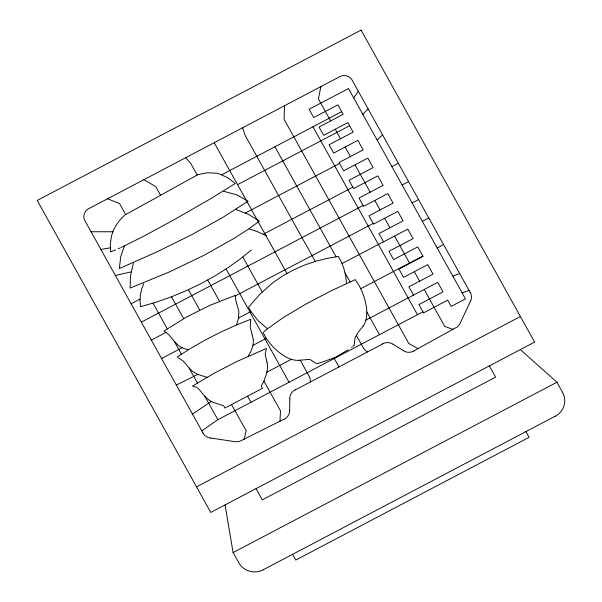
<?xml version="1.0" encoding="UTF-8"?>
<svg xmlns="http://www.w3.org/2000/svg" width="602" height="602" viewBox="0 0 602 602"><rect width="100%" height="100%" fill="white"/><g stroke="black" fill="none" stroke-linecap="round" stroke-linejoin="round"><path stroke-width="0.9" d="M289.615 410.451L289.863 398.554M143.652 283.708L141.598 289.329L140.379 295.063L140.025 300.857L140.492 306.711L156.129 302.181L171.495 296.786L186.695 290.488L200.338 283.948L214.673 276.07L227.428 268.086L239.664 259.424L251.455 249.98M284.528 105.711L284.069 119.264L408.758 343.426L417.969 348.641M279.953 421.234L280.509 410.888L263.917 381.058L266.551 373.729A35.556 33.908 -13.6 0 0 266.882 372.277L266.927 372.036M190.623 369.666L183.151 361.004L177.221 356.956L190.653 348.377L206.027 339.596L221.318 331.815L236.533 324.952L238.497 318.052L238.851 311.986A20.453 19.505 -13.6 0 0 238.753 311.008L235.811 300.217L235.141 295.447L209.586 305.462L186.221 317.216L164.007 331.04L168.793 334.652L173.399 340.28M238.497 318.052L250.966 311.475L258.235 320.776L267.469 328.752L283.813 317.231L305.921 304.078L330.664 291.052L355.285 279.621L359.266 285.732L362.494 292.542L365.098 300.345L366.535 307.75A44.239 42.193 -13.6 0 1 366.814 311.941L379.441 334.704M320.866 86.598L318.413 98.954L330.626 120.942M244.164 439.377L246.188 430.829L231.552 404.567M133.351 263.27L130.476 276.032L130.122 288.087L169.011 272.096L203.754 255.444L234.456 238.159L248.363 229.151L259.372 221.145L249.032 214.651L236.029 209.519M120.979 247.55L143.84 236.172L175.957 218.669L211.031 198.487L235.262 183.49L227.722 177.68L219.354 173.94A30.258 28.858 -13.6 0 0 216.201 173.18L207.223 172.782L197.847 174.648L124.659 215.147L120.061 219.873L116.374 224.839L113.552 230.062L111.596 235.668L110.339 243.569L110.58 251.929L115.546 249.905M124.373 246.158L120.724 256.61L119.369 268.56L157.739 251.501L192.249 234.419L222.973 217.314L248.122 201.166L236.812 194.837L223.726 191.316M263.917 381.058L261.313 386.078L262.404 388.343L224.877 408.081L223.786 405.816L212.687 402.166A30.559 29.144 -13.6 0 1 211.355 401.459L211.167 401.353A27.301 26.037 -13.6 0 1 204.815 396.289L198.923 389.185A12.025 11.468 -13.6 0 0 196.402 387.236L192.467 386.078L214.139 373.27L236.518 361.651L266.4 348.453L265.271 353.833A12.341 11.769 -13.6 0 0 265.301 354.774L266.445 360.094M470.463 301.166L459.943 323.725L457.64 326.72L413.95 350.831M363.307 325.945L358.22 332.251L355.27 337.361A13.763 13.124 -13.6 0 0 355.022 338.008L354.202 345.45M248.242 356.173L250.899 351.327L252.614 346.624A25.495 24.313 -13.6 0 0 252.9 345.42L266.332 338.369C271.404 346.03 278.259 352.606 286.274 357.137A29.927 28.542 -13.6 0 0 291.323 359.304L291.383 359.311A20.972 20.001 -13.6 0 0 298.788 360.342M353.728 97.975L358.273 91.195M362.833 114.342L368.131 108.917M346.496 283.512L345.774 276.438L344.224 269.658L341.763 262.863L338.497 256.422L327.044 258.408L316.336 261.102L304.627 265.053L293.34 270.005L282.616 275.957L272.917 282.684L260.169 293.934L248.521 307.276L250.966 311.475M377.1 139.995L382.571 134.893M267.469 328.752L263.104 332.537L266.332 338.369M353.758 345.781L353.096 346.263M352.223 346.887L351.583 347.346M192.474 414.078L211.302 401.429M201.813 430.859L217.849 419.699L422.943 311.821M348.122 349.785L335.57 357.272L320.317 362.78L316.584 363.676L310.316 359.695A10.053 9.594 -13.6 0 0 308.788 359.424L298.788 360.305M437.21 248.062L443.531 244.48M221.739 174.746L341.68 111.663M237.557 184.656L349.611 125.72M245.473 212.942L339.551 163.458M131.123 303.784L140.04 299.089M263.307 234.253L352.847 187.162M391.91 166.619L398.343 163.232M141.342 322.153L363.149 205.493M402.128 184.987L408.562 181.608M151.328 340.107L166.039 332.372M235.186 296.003L373.217 223.402M412.114 202.942L418.548 199.563M161.562 358.499L182.135 347.708A23.771 22.673 -13.6 0 0 187.832 349.469L188.599 349.627M342.056 263.563L383.534 241.748M422.341 221.333L428.774 217.954M207.005 377.311L197.847 374.391L176.311 385.024M360.794 288.674L422.86 256.038M266.897 372.186L291.383 359.311M295.304 389.908L382.609 343.99M196.545 486.867L520.406 316.524M263.285 569.853A18.203 17.36 -13.6 0 1 238.874 562.757L233.087 552.568L556.955 382.225L562.644 392.459M263.24 569.77L555.255 416.178M284.039 419.158L239.438 441.507L235.54 441.755L210.369 437.97M199.751 310.09L188.418 289.712M120.016 247.979L119.384 248.265M333.982 358.002L338.956 366.949M118.85 248.498L118.21 248.769M236.533 324.952L250.68 319.301L250.259 327.179L252.035 334.464M452.817 276.115L459.687 273.526M462.155 292.911L469.026 290.315M115.358 275.438L131.123 271.886M100.91 249.469L110.271 247.806M91.052 231.747L112.845 231.77M249.153 228.865L258.07 231.905L266.588 235.969M453.178 329.445L444.712 326.412L424.214 289.494M107.57 198.788L119.542 203.551L125.69 214.575M197.847 374.391L194.228 372.465A23.32 22.236 -13.6 0 1 190.616 369.666M143.908 179.682L155.82 186.718L160.576 195.274M393.023 344.291L403.4 350.605M367.386 351.997L363.962 348.987L356.331 335.269M520.339 349.619L556.955 382.225M204.793 396.251L217.849 419.699M185.777 157.656L191.007 163.872L197.193 175.009M173.526 340.439L178.109 345.224A20.844 19.881 -13.6 0 0 182.105 347.693M470.154 292.346L352.697 81.18C350.462 75.717 343.531 73.895 338.738 77.206L89.706 208.187C84.265 210.203 81.985 216.991 85.484 221.732L202.942 432.891M489.366 365.903L495.612 377.138L262.276 499.863L256.031 488.636M525.915 431.611L529.098 437.33L295.763 560.056L292.58 554.337M335.231 129.249L340.506 138.753M345.119 147.054L350.394 156.558M355.007 164.858L370.17 192.166M374.775 200.466L380.058 209.97M384.663 218.27L389.945 227.774M394.551 236.082L409.714 263.39M414.327 271.69L419.602 281.194M413.544 295.108L408.924 286.808L433.034 274.128L427.744 264.632L403.558 277.356L398.938 269.056L423.048 256.377L417.765 246.873L393.573 259.597L388.96 251.297L413.062 238.625L407.78 229.121L383.587 241.846L378.974 233.546L403.077 220.866L397.794 211.37L373.601 224.094L368.988 215.794L393.091 203.115L387.808 193.611L363.623 206.335L359.003 198.035L383.113 185.363L377.823 175.859L353.637 188.584L349.017 180.284L373.127 167.604L367.845 158.108L343.652 170.825L339.039 162.532L363.141 149.853L357.859 140.349L333.666 153.074L329.053 144.773L353.156 132.094L347.873 122.597L323.68 135.322L319.068 127.022L343.17 114.342L337.888 104.846L313.702 117.563L309.082 109.271L348.483 88.547L465.481 298.885L451.199 306.403L447.715 300.142L423.522 312.859L418.909 304.567L443.012 291.887L437.729 282.383L365.82 320.159A23.23 22.161 -13.6 0 1 363.322 325.953M312.942 126.774L417.472 314.703M274.911 146.783L336.089 256.761M345.096 272.969L350.071 281.902M315.252 261.418L245.149 135.397L242.659 127.737M214.222 142.697L286.921 273.406M242.817 257.016L262.224 291.91M300.202 360.184L309.812 377.469L310.527 381.901M226.051 268.996L289.043 382.247M207.72 280.028L219.519 301.241M247.603 396.124L251.011 402.256M171.495 296.786L183.685 318.661M153.021 303.152L167.296 328.82M189.171 368.131L197.433 383M174.354 341.484L181.39 354.157M252.103 334.689L253.231 339.475M266.498 360.267L267.07 362.63M225.065 504.92L233.087 552.568M366.776 312.002A32.064 30.574 -13.6 0 1 365.858 320.166M253.261 339.468A20.107 19.174 -13.6 0 1 252.87 345.413M562.554 392.504A18.203 17.36 -13.6 0 1 555.3 416.26M470.23 292.301A10.603 10.114 -13.6 0 1 470.561 301.211M414.056 351.011A10.452 9.971 -13.6 0 1 403.302 350.74M382.518 343.817A10.445 9.963 -13.6 0 1 393.114 344.156M289.697 398.554A10.445 9.963 -13.6 0 1 295.206 389.735M289.788 410.444A10.452 9.971 -13.6 0 1 284.136 419.346M210.346 438.075A10.603 10.114 -13.6 0 1 202.866 432.928M267.137 362.615A26.977 25.728 -13.6 0 1 266.874 372.028M361.087 30.1L37.219 200.443L210.768 512.437L534.629 342.094L361.087 30.1"/></g></svg>
